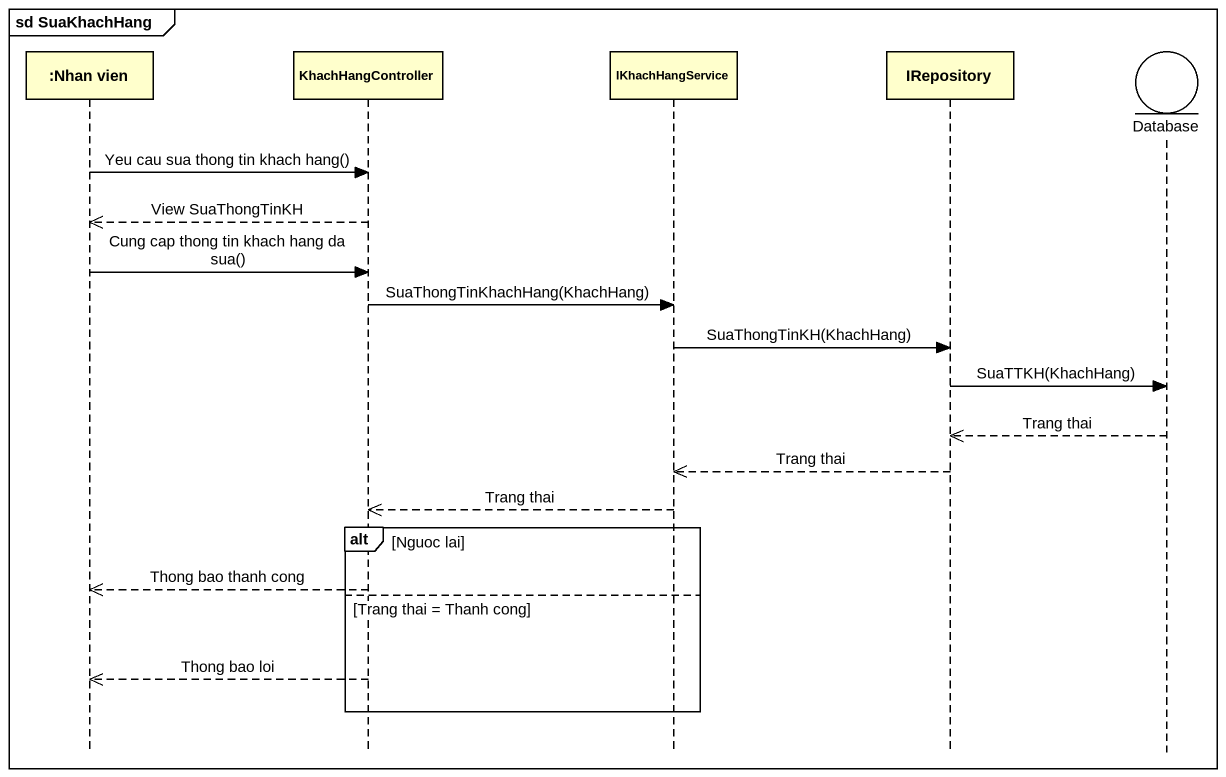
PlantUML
@startuml
mainframe sd SuaKhachHang
hide footbox
participant ":Nhan vien" as Nhan_vien
participant KhachHangController
participant IKhachHangService
participant IRepository
entity "Database" as Database_

Nhan_vien -> KhachHangController : Yeu cau sua thong tin khach hang()
KhachHangController -->> Nhan_vien : View SuaThongTinKH
Nhan_vien -> KhachHangController : Cung cap thong tin khach hang da sua()
KhachHangController -> IKhachHangService : SuaThongTinKhachHang(KhachHang)
IKhachHangService -> IRepository : SuaThongTinKH(KhachHang)
IRepository -> Database_ : SuaTTKH(KhachHang)
Database_ -->> IRepository : Trang thai
IRepository -->> IKhachHangService : Trang thai
IKhachHangService -->> KhachHangController : Trang thai
alt Nguoc lai
  KhachHangController -->> Nhan_vien : Thong bao thanh cong
else Trang thai = Thanh cong
  KhachHangController -->> Nhan_vien : Thong bao loi
end
@enduml
